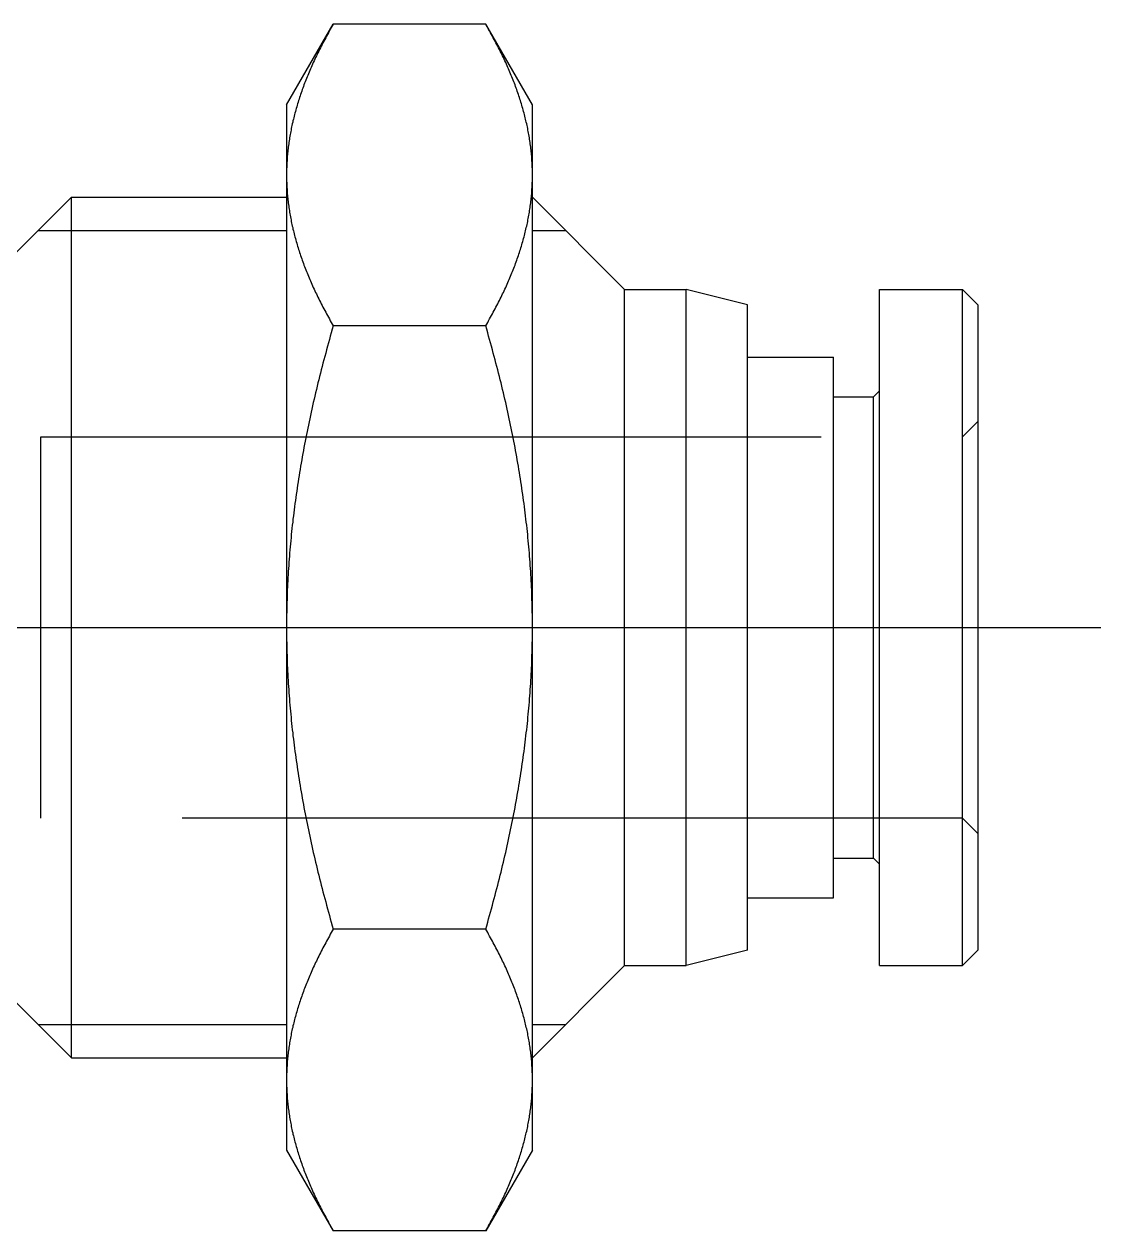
# Model space of a CAD drawing. Extents: x -2 to 63.2, y -32.4 to 11.8.
# Drawn here: x 10.73 to 28.25, y -9.81 to 9.81 of the extents above; entities that cross this region are included whole.
import ezdxf

# ---------------------------------------------------------------- set-up
doc = ezdxf.new("R2010")
doc.units = 0
doc.linetypes.add('CENTER', pattern=[50.8, 31.75, -6.35, 6.35, -6.35])
doc.linetypes.add('DASHED', pattern=[19.05, 12.7, -6.35])
doc.layers.get('0').update_dxf_attribs({"linetype": 'CONTINUOUS'})
doc.layers.add('CENTER', color=1, linetype='CENTER')

msp = doc.modelspace()

# ---------------------------------------------------------------- linework, layer by layer
at = {"color": 7, "linetype": 'CONTINUOUS'}
for p, q in [((15, 8.5), (15.759, 9.815)), ((18.241, 9.815), (15.759, 9.815)), ((19, 8.5), (18.241, 9.815)), ((15, 8.5), (15, 7.361)), ((19, 7.361), (19, 8.5)), ((15, 7.361), (15, 0)), ((19, 0), (19, 7.361)), ((10.5, 6), (11.5, 7)), ((11.5, -7), (11.5, 7)), ((11.5, 7), (15, 7)), ((20.5, 5.5), (19, 7)), ((20.5, -5.5), (20.5, 5.5)), ((20.5, 5.5), (21.5, 5.5)), ((21.5, -5.5), (21.5, 5.5)), ((22.5, 5.25), (21.5, 5.5)), ((24.65, -5.5), (24.65, 5.5)), ((24.65, 5.5), (26, 5.5)), ((26, -5.5), (26, 5.5)), ((26.25, 5.25), (26, 5.5)), ((22.5, -5.25), (22.5, 5.25)), ((26.25, 5.25), (26.25, -5.25)), ((18.241, 4.907), (15.759, 4.907)), ((22.5, 4.4), (23.9, 4.4)), ((23.9, -4.4), (23.9, 4.4)), ((23.9, 3.75), (24.55, 3.75)), ((24.55, 3.75), (24.65, 3.85)), ((24.55, -3.75), (24.55, 3.75)), ((15, 0), (15, -7.361)), ((19, -7.361), (19, 0)), ((23.9, -3.75), (24.55, -3.75)), ((24.55, -3.75), (24.65, -3.85)), ((22.5, -4.4), (23.9, -4.4)), ((18.241, -4.907), (15.759, -4.907)), ((22.5, -5.25), (21.5, -5.5)), ((26.25, -5.25), (26, -5.5)), ((20.5, -5.5), (19, -7)), ((20.5, -5.5), (21.5, -5.5)), ((24.65, -5.5), (26, -5.5)), ((10.5, -6), (11.5, -7)), ((11.5, -7), (15, -7)), ((15, -7.361), (15, -8.5)), ((19, -8.5), (19, -7.361)), ((15, -8.5), (15.759, -9.815)), ((19, -8.5), (18.241, -9.815)), ((18.241, -9.815), (15.759, -9.815))]:
    msp.add_line(p, q, dxfattribs=at)
at = {"color": 3, "linetype": 'CONTINUOUS'}
for p, q in [((10.959, 6.458), (15, 6.458)), ((19, 6.458), (19.541, 6.458)), ((10.959, -6.458), (15, -6.458)), ((19, -6.458), (19.541, -6.458))]:
    msp.add_line(p, q, dxfattribs=at)
at = {"color": 3, "linetype": 'DASHED'}
for p, q in [((26, 3.1), (26.25, 3.35)), ((11, 3.1), (26, 3.1)), ((11, -3.1), (11, 3.1)), ((26, -3.1), (11, -3.1)), ((26.25, -3.35), (26, -3.1))]:
    msp.add_line(p, q, dxfattribs=at)
at = {"color": 7}
for points in [[(15.759, 9.815, 0), (15.743, 9.787, 0), (15.727, 9.759, 0), (15.711, 9.731, 0), (15.696, 9.704, 0), (15.681, 9.676, 0), (15.665, 9.648, 0), (15.65, 9.621, 0), (15.636, 9.593, 0), (15.621, 9.566, 0), (15.607, 9.539, 0), (15.592, 9.512, 0), (15.578, 9.485, 0), (15.565, 9.458, 0), (15.551, 9.431, 0), (15.537, 9.404, 0), (15.524, 9.377, 0), (15.511, 9.35, 0), (15.498, 9.323, 0), (15.485, 9.297, 0), (15.472, 9.27, 0), (15.46, 9.244, 0), (15.447, 9.217, 0), (15.435, 9.191, 0), (15.423, 9.164, 0), (15.412, 9.138, 0), (15.4, 9.112, 0), (15.389, 9.086, 0), (15.377, 9.06, 0), (15.366, 9.033, 0), (15.355, 9.007, 0), (15.345, 8.981, 0), (15.334, 8.955, 0), (15.323, 8.93, 0), (15.313, 8.904, 0), (15.303, 8.878, 0), (15.293, 8.852, 0), (15.283, 8.826, 0), (15.274, 8.801, 0), (15.264, 8.775, 0), (15.255, 8.749, 0), (15.246, 8.724, 0), (15.237, 8.698, 0), (15.228, 8.673, 0), (15.22, 8.647, 0), (15.211, 8.622, 0), (15.203, 8.596, 0), (15.195, 8.571, 0), (15.187, 8.546, 0), (15.179, 8.52, 0), (15.172, 8.495, 0), (15.164, 8.47, 0), (15.157, 8.444, 0), (15.15, 8.419, 0), (15.143, 8.394, 0), (15.136, 8.369, 0), (15.129, 8.344, 0), (15.123, 8.318, 0), (15.117, 8.293, 0), (15.111, 8.268, 0), (15.104, 8.243, 0), (15.099, 8.218, 0), (15.093, 8.193, 0), (15.088, 8.168, 0), (15.082, 8.142, 0), (15.077, 8.117, 0), (15.072, 8.092, 0), (15.067, 8.067, 0), (15.063, 8.042, 0), (15.058, 8.017, 0), (15.054, 7.992, 0), (15.05, 7.967, 0), (15.046, 7.942, 0), (15.042, 7.917, 0), (15.038, 7.892, 0), (15.035, 7.867, 0), (15.031, 7.841, 0), (15.028, 7.816, 0), (15.025, 7.791, 0), (15.022, 7.766, 0), (15.02, 7.741, 0), (15.017, 7.716, 0), (15.015, 7.691, 0), (15.012, 7.665, 0), (15.011, 7.64, 0), (15.009, 7.615, 0), (15.007, 7.59, 0), (15.006, 7.564, 0), (15.004, 7.539, 0), (15.003, 7.514, 0), (15.002, 7.488, 0), (15.001, 7.463, 0), (15.001, 7.438, 0), (15, 7.412, 0), (15, 7.387, 0), (15, 7.361, 0)], [(19, 7.361, 0), (19, 7.387, 0), (19, 7.412, 0), (18.999, 7.438, 0), (18.999, 7.463, 0), (18.998, 7.488, 0), (18.997, 7.514, 0), (18.996, 7.539, 0), (18.994, 7.564, 0), (18.993, 7.59, 0), (18.991, 7.615, 0), (18.989, 7.64, 0), (18.988, 7.665, 0), (18.985, 7.691, 0), (18.983, 7.716, 0), (18.98, 7.741, 0), (18.978, 7.766, 0), (18.975, 7.791, 0), (18.972, 7.816, 0), (18.969, 7.841, 0), (18.965, 7.867, 0), (18.962, 7.892, 0), (18.958, 7.917, 0), (18.954, 7.942, 0), (18.95, 7.967, 0), (18.946, 7.992, 0), (18.942, 8.017, 0), (18.937, 8.042, 0), (18.933, 8.067, 0), (18.928, 8.092, 0), (18.923, 8.117, 0), (18.918, 8.142, 0), (18.912, 8.168, 0), (18.907, 8.193, 0), (18.901, 8.218, 0), (18.895, 8.243, 0), (18.89, 8.268, 0), (18.883, 8.293, 0), (18.877, 8.318, 0), (18.871, 8.344, 0), (18.864, 8.369, 0), (18.857, 8.394, 0), (18.85, 8.419, 0), (18.843, 8.444, 0), (18.836, 8.47, 0), (18.828, 8.495, 0), (18.821, 8.52, 0), (18.813, 8.546, 0), (18.805, 8.571, 0), (18.797, 8.596, 0), (18.789, 8.622, 0), (18.78, 8.647, 0), (18.772, 8.673, 0), (18.763, 8.698, 0), (18.754, 8.724, 0), (18.745, 8.749, 0), (18.736, 8.775, 0), (18.726, 8.801, 0), (18.717, 8.826, 0), (18.707, 8.852, 0), (18.697, 8.878, 0), (18.687, 8.904, 0), (18.677, 8.93, 0), (18.666, 8.955, 0), (18.655, 8.981, 0), (18.645, 9.007, 0), (18.634, 9.033, 0), (18.623, 9.06, 0), (18.611, 9.086, 0), (18.6, 9.112, 0), (18.588, 9.138, 0), (18.577, 9.164, 0), (18.565, 9.191, 0), (18.552, 9.217, 0), (18.54, 9.244, 0), (18.528, 9.27, 0), (18.515, 9.297, 0), (18.502, 9.323, 0), (18.489, 9.35, 0), (18.476, 9.377, 0), (18.463, 9.404, 0), (18.449, 9.431, 0), (18.436, 9.458, 0), (18.422, 9.485, 0), (18.407, 9.512, 0), (18.393, 9.539, 0), (18.379, 9.566, 0), (18.364, 9.593, 0), (18.349, 9.621, 0), (18.334, 9.648, 0), (18.319, 9.676, 0), (18.304, 9.704, 0), (18.288, 9.731, 0), (18.273, 9.759, 0), (18.257, 9.787, 0), (18.241, 9.815, 0)], [(15, 7.361, 0), (15, 7.336, 0), (15, 7.31, 0), (15.001, 7.285, 0), (15.001, 7.259, 0), (15.002, 7.234, 0), (15.003, 7.209, 0), (15.004, 7.183, 0), (15.006, 7.158, 0), (15.007, 7.133, 0), (15.009, 7.108, 0), (15.011, 7.082, 0), (15.012, 7.057, 0), (15.015, 7.032, 0), (15.017, 7.007, 0), (15.02, 6.982, 0), (15.022, 6.956, 0), (15.025, 6.931, 0), (15.028, 6.906, 0), (15.031, 6.881, 0), (15.035, 6.856, 0), (15.038, 6.831, 0), (15.042, 6.806, 0), (15.046, 6.781, 0), (15.05, 6.756, 0), (15.054, 6.73, 0), (15.058, 6.705, 0), (15.063, 6.68, 0), (15.067, 6.655, 0), (15.072, 6.63, 0), (15.077, 6.605, 0), (15.082, 6.58, 0), (15.088, 6.555, 0), (15.093, 6.53, 0), (15.099, 6.505, 0), (15.104, 6.479, 0), (15.111, 6.454, 0), (15.117, 6.429, 0), (15.123, 6.404, 0), (15.129, 6.379, 0), (15.136, 6.354, 0), (15.143, 6.328, 0), (15.15, 6.303, 0), (15.157, 6.278, 0), (15.164, 6.253, 0), (15.172, 6.227, 0), (15.179, 6.202, 0), (15.187, 6.177, 0), (15.195, 6.151, 0), (15.203, 6.126, 0), (15.211, 6.101, 0), (15.22, 6.075, 0), (15.228, 6.05, 0), (15.237, 6.024, 0), (15.246, 5.999, 0), (15.255, 5.973, 0), (15.264, 5.947, 0), (15.274, 5.922, 0), (15.283, 5.896, 0), (15.293, 5.87, 0), (15.303, 5.845, 0), (15.313, 5.819, 0), (15.323, 5.793, 0), (15.334, 5.767, 0), (15.345, 5.741, 0), (15.355, 5.715, 0), (15.366, 5.689, 0), (15.377, 5.663, 0), (15.389, 5.637, 0), (15.4, 5.611, 0), (15.412, 5.584, 0), (15.423, 5.558, 0), (15.435, 5.532, 0), (15.447, 5.505, 0), (15.46, 5.479, 0), (15.472, 5.452, 0), (15.485, 5.426, 0), (15.498, 5.399, 0), (15.511, 5.372, 0), (15.524, 5.346, 0), (15.537, 5.319, 0), (15.551, 5.292, 0), (15.565, 5.265, 0), (15.578, 5.238, 0), (15.592, 5.211, 0), (15.607, 5.184, 0), (15.621, 5.156, 0), (15.636, 5.129, 0), (15.65, 5.102, 0), (15.665, 5.074, 0), (15.681, 5.047, 0), (15.696, 5.019, 0), (15.711, 4.991, 0), (15.727, 4.963, 0), (15.743, 4.935, 0), (15.759, 4.907, 0)], [(18.241, 4.907, 0), (18.257, 4.935, 0), (18.273, 4.963, 0), (18.288, 4.991, 0), (18.304, 5.019, 0), (18.319, 5.047, 0), (18.334, 5.074, 0), (18.349, 5.102, 0), (18.364, 5.129, 0), (18.379, 5.156, 0), (18.393, 5.184, 0), (18.407, 5.211, 0), (18.422, 5.238, 0), (18.436, 5.265, 0), (18.449, 5.292, 0), (18.463, 5.319, 0), (18.476, 5.346, 0), (18.489, 5.372, 0), (18.502, 5.399, 0), (18.515, 5.426, 0), (18.528, 5.452, 0), (18.54, 5.479, 0), (18.552, 5.505, 0), (18.565, 5.532, 0), (18.577, 5.558, 0), (18.588, 5.584, 0), (18.6, 5.611, 0), (18.611, 5.637, 0), (18.623, 5.663, 0), (18.634, 5.689, 0), (18.645, 5.715, 0), (18.655, 5.741, 0), (18.666, 5.767, 0), (18.677, 5.793, 0), (18.687, 5.819, 0), (18.697, 5.845, 0), (18.707, 5.87, 0), (18.717, 5.896, 0), (18.726, 5.922, 0), (18.736, 5.947, 0), (18.745, 5.973, 0), (18.754, 5.999, 0), (18.763, 6.024, 0), (18.772, 6.05, 0), (18.78, 6.075, 0), (18.789, 6.101, 0), (18.797, 6.126, 0), (18.805, 6.151, 0), (18.813, 6.177, 0), (18.821, 6.202, 0), (18.828, 6.227, 0), (18.836, 6.253, 0), (18.843, 6.278, 0), (18.85, 6.303, 0), (18.857, 6.328, 0), (18.864, 6.354, 0), (18.871, 6.379, 0), (18.877, 6.404, 0), (18.883, 6.429, 0), (18.89, 6.454, 0), (18.895, 6.479, 0), (18.901, 6.505, 0), (18.907, 6.53, 0), (18.912, 6.555, 0), (18.918, 6.58, 0), (18.923, 6.605, 0), (18.928, 6.63, 0), (18.933, 6.655, 0), (18.937, 6.68, 0), (18.942, 6.705, 0), (18.946, 6.73, 0), (18.95, 6.756, 0), (18.954, 6.781, 0), (18.958, 6.806, 0), (18.962, 6.831, 0), (18.965, 6.856, 0), (18.969, 6.881, 0), (18.972, 6.906, 0), (18.975, 6.931, 0), (18.978, 6.956, 0), (18.98, 6.982, 0), (18.983, 7.007, 0), (18.985, 7.032, 0), (18.988, 7.057, 0), (18.989, 7.082, 0), (18.991, 7.108, 0), (18.993, 7.133, 0), (18.994, 7.158, 0), (18.996, 7.183, 0), (18.997, 7.209, 0), (18.998, 7.234, 0), (18.999, 7.259, 0), (18.999, 7.285, 0), (19, 7.31, 0), (19, 7.336, 0), (19, 7.361, 0)], [(15.759, 4.907, 0), (15.743, 4.852, 0), (15.727, 4.796, 0), (15.711, 4.74, 0), (15.696, 4.685, 0), (15.681, 4.629, 0), (15.665, 4.574, 0), (15.65, 4.519, 0), (15.636, 4.464, 0), (15.621, 4.41, 0), (15.607, 4.355, 0), (15.592, 4.301, 0), (15.578, 4.247, 0), (15.565, 4.193, 0), (15.551, 4.139, 0), (15.537, 4.085, 0), (15.524, 4.031, 0), (15.511, 3.978, 0), (15.498, 3.924, 0), (15.485, 3.871, 0), (15.472, 3.818, 0), (15.46, 3.765, 0), (15.447, 3.712, 0), (15.435, 3.659, 0), (15.423, 3.606, 0), (15.412, 3.554, 0), (15.4, 3.501, 0), (15.389, 3.449, 0), (15.377, 3.397, 0), (15.366, 3.344, 0), (15.355, 3.292, 0), (15.345, 3.24, 0), (15.334, 3.189, 0), (15.323, 3.137, 0), (15.313, 3.085, 0), (15.303, 3.033, 0), (15.293, 2.982, 0), (15.283, 2.93, 0), (15.274, 2.879, 0), (15.264, 2.828, 0), (15.255, 2.776, 0), (15.246, 2.725, 0), (15.237, 2.674, 0), (15.228, 2.623, 0), (15.22, 2.572, 0), (15.211, 2.521, 0), (15.203, 2.47, 0), (15.195, 2.42, 0), (15.187, 2.369, 0), (15.179, 2.318, 0), (15.172, 2.268, 0), (15.164, 2.217, 0), (15.157, 2.166, 0), (15.15, 2.116, 0), (15.143, 2.066, 0), (15.136, 2.015, 0), (15.129, 1.965, 0), (15.123, 1.914, 0), (15.117, 1.864, 0), (15.111, 1.814, 0), (15.104, 1.763, 0), (15.099, 1.713, 0), (15.093, 1.663, 0), (15.088, 1.613, 0), (15.082, 1.563, 0), (15.077, 1.512, 0), (15.072, 1.462, 0), (15.067, 1.412, 0), (15.063, 1.362, 0), (15.058, 1.312, 0), (15.054, 1.262, 0), (15.05, 1.211, 0), (15.046, 1.161, 0), (15.042, 1.111, 0), (15.038, 1.061, 0), (15.035, 1.011, 0), (15.031, 0.96, 0), (15.028, 0.91, 0), (15.025, 0.86, 0), (15.022, 0.81, 0), (15.02, 0.759, 0), (15.017, 0.709, 0), (15.015, 0.659, 0), (15.012, 0.608, 0), (15.011, 0.558, 0), (15.009, 0.507, 0), (15.007, 0.457, 0), (15.006, 0.406, 0), (15.004, 0.356, 0), (15.003, 0.305, 0), (15.002, 0.254, 0), (15.001, 0.204, 0), (15.001, 0.153, 0), (15, 0.102, 0), (15, 0.051, 0), (15, 0, 0)], [(19, 0, 0), (19, 0.051, 0), (19, 0.102, 0), (18.999, 0.153, 0), (18.999, 0.204, 0), (18.998, 0.254, 0), (18.997, 0.305, 0), (18.996, 0.356, 0), (18.994, 0.406, 0), (18.993, 0.457, 0), (18.991, 0.507, 0), (18.989, 0.558, 0), (18.988, 0.608, 0), (18.985, 0.659, 0), (18.983, 0.709, 0), (18.98, 0.759, 0), (18.978, 0.81, 0), (18.975, 0.86, 0), (18.972, 0.91, 0), (18.969, 0.96, 0), (18.965, 1.011, 0), (18.962, 1.061, 0), (18.958, 1.111, 0), (18.954, 1.161, 0), (18.95, 1.211, 0), (18.946, 1.262, 0), (18.942, 1.312, 0), (18.937, 1.362, 0), (18.933, 1.412, 0), (18.928, 1.462, 0), (18.923, 1.512, 0), (18.918, 1.563, 0), (18.912, 1.613, 0), (18.907, 1.663, 0), (18.901, 1.713, 0), (18.895, 1.763, 0), (18.89, 1.814, 0), (18.883, 1.864, 0), (18.877, 1.914, 0), (18.871, 1.965, 0), (18.864, 2.015, 0), (18.857, 2.066, 0), (18.85, 2.116, 0), (18.843, 2.166, 0), (18.836, 2.217, 0), (18.828, 2.268, 0), (18.821, 2.318, 0), (18.813, 2.369, 0), (18.805, 2.42, 0), (18.797, 2.47, 0), (18.789, 2.521, 0), (18.78, 2.572, 0), (18.772, 2.623, 0), (18.763, 2.674, 0), (18.754, 2.725, 0), (18.745, 2.776, 0), (18.736, 2.828, 0), (18.726, 2.879, 0), (18.717, 2.93, 0), (18.707, 2.982, 0), (18.697, 3.033, 0), (18.687, 3.085, 0), (18.677, 3.137, 0), (18.666, 3.189, 0), (18.655, 3.24, 0), (18.645, 3.292, 0), (18.634, 3.344, 0), (18.623, 3.397, 0), (18.611, 3.449, 0), (18.6, 3.501, 0), (18.588, 3.554, 0), (18.577, 3.606, 0), (18.565, 3.659, 0), (18.552, 3.712, 0), (18.54, 3.765, 0), (18.528, 3.818, 0), (18.515, 3.871, 0), (18.502, 3.924, 0), (18.489, 3.978, 0), (18.476, 4.031, 0), (18.463, 4.085, 0), (18.449, 4.139, 0), (18.436, 4.193, 0), (18.422, 4.247, 0), (18.407, 4.301, 0), (18.393, 4.355, 0), (18.379, 4.41, 0), (18.364, 4.464, 0), (18.349, 4.519, 0), (18.334, 4.574, 0), (18.319, 4.629, 0), (18.304, 4.685, 0), (18.288, 4.74, 0), (18.273, 4.796, 0), (18.257, 4.852, 0), (18.241, 4.907, 0)], [(15, 0, 0), (15, -0.051, 0), (15, -0.102, 0), (15.001, -0.153, 0), (15.001, -0.204, 0), (15.002, -0.254, 0), (15.003, -0.305, 0), (15.004, -0.356, 0), (15.006, -0.406, 0), (15.007, -0.457, 0), (15.009, -0.507, 0), (15.011, -0.558, 0), (15.012, -0.608, 0), (15.015, -0.659, 0), (15.017, -0.709, 0), (15.02, -0.759, 0), (15.022, -0.81, 0), (15.025, -0.86, 0), (15.028, -0.91, 0), (15.031, -0.96, 0), (15.035, -1.011, 0), (15.038, -1.061, 0), (15.042, -1.111, 0), (15.046, -1.161, 0), (15.05, -1.211, 0), (15.054, -1.262, 0), (15.058, -1.312, 0), (15.063, -1.362, 0), (15.067, -1.412, 0), (15.072, -1.462, 0), (15.077, -1.512, 0), (15.082, -1.563, 0), (15.088, -1.613, 0), (15.093, -1.663, 0), (15.099, -1.713, 0), (15.104, -1.763, 0), (15.111, -1.814, 0), (15.117, -1.864, 0), (15.123, -1.914, 0), (15.129, -1.965, 0), (15.136, -2.015, 0), (15.143, -2.066, 0), (15.15, -2.116, 0), (15.157, -2.166, 0), (15.164, -2.217, 0), (15.172, -2.268, 0), (15.179, -2.318, 0), (15.187, -2.369, 0), (15.195, -2.42, 0), (15.203, -2.47, 0), (15.211, -2.521, 0), (15.22, -2.572, 0), (15.228, -2.623, 0), (15.237, -2.674, 0), (15.246, -2.725, 0), (15.255, -2.776, 0), (15.264, -2.828, 0), (15.274, -2.879, 0), (15.283, -2.93, 0), (15.293, -2.982, 0), (15.303, -3.033, 0), (15.313, -3.085, 0), (15.323, -3.137, 0), (15.334, -3.189, 0), (15.345, -3.24, 0), (15.355, -3.292, 0), (15.366, -3.344, 0), (15.377, -3.397, 0), (15.389, -3.449, 0), (15.4, -3.501, 0), (15.412, -3.554, 0), (15.423, -3.606, 0), (15.435, -3.659, 0), (15.447, -3.712, 0), (15.46, -3.765, 0), (15.472, -3.818, 0), (15.485, -3.871, 0), (15.498, -3.924, 0), (15.511, -3.978, 0), (15.524, -4.031, 0), (15.537, -4.085, 0), (15.551, -4.139, 0), (15.565, -4.193, 0), (15.578, -4.247, 0), (15.592, -4.301, 0), (15.607, -4.355, 0), (15.621, -4.41, 0), (15.636, -4.464, 0), (15.65, -4.519, 0), (15.665, -4.574, 0), (15.681, -4.629, 0), (15.696, -4.685, 0), (15.711, -4.74, 0), (15.727, -4.796, 0), (15.743, -4.852, 0), (15.759, -4.907, 0)], [(18.241, -4.907, 0), (18.257, -4.852, 0), (18.273, -4.796, 0), (18.288, -4.74, 0), (18.304, -4.685, 0), (18.319, -4.629, 0), (18.334, -4.574, 0), (18.349, -4.519, 0), (18.364, -4.464, 0), (18.379, -4.41, 0), (18.393, -4.355, 0), (18.407, -4.301, 0), (18.422, -4.247, 0), (18.436, -4.193, 0), (18.449, -4.139, 0), (18.463, -4.085, 0), (18.476, -4.031, 0), (18.489, -3.978, 0), (18.502, -3.924, 0), (18.515, -3.871, 0), (18.528, -3.818, 0), (18.54, -3.765, 0), (18.552, -3.712, 0), (18.565, -3.659, 0), (18.577, -3.606, 0), (18.588, -3.554, 0), (18.6, -3.501, 0), (18.611, -3.449, 0), (18.623, -3.397, 0), (18.634, -3.344, 0), (18.645, -3.292, 0), (18.655, -3.24, 0), (18.666, -3.189, 0), (18.677, -3.137, 0), (18.687, -3.085, 0), (18.697, -3.033, 0), (18.707, -2.982, 0), (18.717, -2.93, 0), (18.726, -2.879, 0), (18.736, -2.828, 0), (18.745, -2.776, 0), (18.754, -2.725, 0), (18.763, -2.674, 0), (18.772, -2.623, 0), (18.78, -2.572, 0), (18.789, -2.521, 0), (18.797, -2.47, 0), (18.805, -2.42, 0), (18.813, -2.369, 0), (18.821, -2.318, 0), (18.828, -2.268, 0), (18.836, -2.217, 0), (18.843, -2.166, 0), (18.85, -2.116, 0), (18.857, -2.066, 0), (18.864, -2.015, 0), (18.871, -1.965, 0), (18.877, -1.914, 0), (18.883, -1.864, 0), (18.89, -1.814, 0), (18.895, -1.763, 0), (18.901, -1.713, 0), (18.907, -1.663, 0), (18.912, -1.613, 0), (18.918, -1.563, 0), (18.923, -1.512, 0), (18.928, -1.462, 0), (18.933, -1.412, 0), (18.937, -1.362, 0), (18.942, -1.312, 0), (18.946, -1.262, 0), (18.95, -1.211, 0), (18.954, -1.161, 0), (18.958, -1.111, 0), (18.962, -1.061, 0), (18.965, -1.011, 0), (18.969, -0.96, 0), (18.972, -0.91, 0), (18.975, -0.86, 0), (18.978, -0.81, 0), (18.98, -0.759, 0), (18.983, -0.709, 0), (18.985, -0.659, 0), (18.988, -0.608, 0), (18.989, -0.558, 0), (18.991, -0.507, 0), (18.993, -0.457, 0), (18.994, -0.406, 0), (18.996, -0.356, 0), (18.997, -0.305, 0), (18.998, -0.254, 0), (18.999, -0.204, 0), (18.999, -0.153, 0), (19, -0.102, 0), (19, -0.051, 0), (19, 0, 0)], [(15.759, -4.907, 0), (15.743, -4.935, 0), (15.727, -4.963, 0), (15.711, -4.991, 0), (15.696, -5.019, 0), (15.681, -5.047, 0), (15.665, -5.074, 0), (15.65, -5.102, 0), (15.636, -5.129, 0), (15.621, -5.156, 0), (15.607, -5.184, 0), (15.592, -5.211, 0), (15.578, -5.238, 0), (15.565, -5.265, 0), (15.551, -5.292, 0), (15.537, -5.319, 0), (15.524, -5.346, 0), (15.511, -5.372, 0), (15.498, -5.399, 0), (15.485, -5.426, 0), (15.472, -5.452, 0), (15.46, -5.479, 0), (15.447, -5.505, 0), (15.435, -5.532, 0), (15.423, -5.558, 0), (15.412, -5.584, 0), (15.4, -5.611, 0), (15.389, -5.637, 0), (15.377, -5.663, 0), (15.366, -5.689, 0), (15.355, -5.715, 0), (15.345, -5.741, 0), (15.334, -5.767, 0), (15.323, -5.793, 0), (15.313, -5.819, 0), (15.303, -5.845, 0), (15.293, -5.87, 0), (15.283, -5.896, 0), (15.274, -5.922, 0), (15.264, -5.947, 0), (15.255, -5.973, 0), (15.246, -5.999, 0), (15.237, -6.024, 0), (15.228, -6.05, 0), (15.22, -6.075, 0), (15.211, -6.101, 0), (15.203, -6.126, 0), (15.195, -6.151, 0), (15.187, -6.177, 0), (15.179, -6.202, 0), (15.172, -6.227, 0), (15.164, -6.253, 0), (15.157, -6.278, 0), (15.15, -6.303, 0), (15.143, -6.328, 0), (15.136, -6.354, 0), (15.129, -6.379, 0), (15.123, -6.404, 0), (15.117, -6.429, 0), (15.111, -6.454, 0), (15.104, -6.479, 0), (15.099, -6.505, 0), (15.093, -6.53, 0), (15.088, -6.555, 0), (15.082, -6.58, 0), (15.077, -6.605, 0), (15.072, -6.63, 0), (15.067, -6.655, 0), (15.063, -6.68, 0), (15.058, -6.705, 0), (15.054, -6.73, 0), (15.05, -6.756, 0), (15.046, -6.781, 0), (15.042, -6.806, 0), (15.038, -6.831, 0), (15.035, -6.856, 0), (15.031, -6.881, 0), (15.028, -6.906, 0), (15.025, -6.931, 0), (15.022, -6.956, 0), (15.02, -6.982, 0), (15.017, -7.007, 0), (15.015, -7.032, 0), (15.012, -7.057, 0), (15.011, -7.082, 0), (15.009, -7.108, 0), (15.007, -7.133, 0), (15.006, -7.158, 0), (15.004, -7.183, 0), (15.003, -7.209, 0), (15.002, -7.234, 0), (15.001, -7.259, 0), (15.001, -7.285, 0), (15, -7.31, 0), (15, -7.336, 0), (15, -7.361, 0)], [(19, -7.361, 0), (19, -7.336, 0), (19, -7.31, 0), (18.999, -7.285, 0), (18.999, -7.259, 0), (18.998, -7.234, 0), (18.997, -7.209, 0), (18.996, -7.183, 0), (18.994, -7.158, 0), (18.993, -7.133, 0), (18.991, -7.108, 0), (18.989, -7.082, 0), (18.988, -7.057, 0), (18.985, -7.032, 0), (18.983, -7.007, 0), (18.98, -6.982, 0), (18.978, -6.956, 0), (18.975, -6.931, 0), (18.972, -6.906, 0), (18.969, -6.881, 0), (18.965, -6.856, 0), (18.962, -6.831, 0), (18.958, -6.806, 0), (18.954, -6.781, 0), (18.95, -6.756, 0), (18.946, -6.73, 0), (18.942, -6.705, 0), (18.937, -6.68, 0), (18.933, -6.655, 0), (18.928, -6.63, 0), (18.923, -6.605, 0), (18.918, -6.58, 0), (18.912, -6.555, 0), (18.907, -6.53, 0), (18.901, -6.505, 0), (18.895, -6.479, 0), (18.89, -6.454, 0), (18.883, -6.429, 0), (18.877, -6.404, 0), (18.871, -6.379, 0), (18.864, -6.354, 0), (18.857, -6.328, 0), (18.85, -6.303, 0), (18.843, -6.278, 0), (18.836, -6.253, 0), (18.828, -6.227, 0), (18.821, -6.202, 0), (18.813, -6.177, 0), (18.805, -6.151, 0), (18.797, -6.126, 0), (18.789, -6.101, 0), (18.78, -6.075, 0), (18.772, -6.05, 0), (18.763, -6.024, 0), (18.754, -5.999, 0), (18.745, -5.973, 0), (18.736, -5.947, 0), (18.726, -5.922, 0), (18.717, -5.896, 0), (18.707, -5.87, 0), (18.697, -5.845, 0), (18.687, -5.819, 0), (18.677, -5.793, 0), (18.666, -5.767, 0), (18.655, -5.741, 0), (18.645, -5.715, 0), (18.634, -5.689, 0), (18.623, -5.663, 0), (18.611, -5.637, 0), (18.6, -5.611, 0), (18.588, -5.584, 0), (18.577, -5.558, 0), (18.565, -5.532, 0), (18.552, -5.505, 0), (18.54, -5.479, 0), (18.528, -5.452, 0), (18.515, -5.426, 0), (18.502, -5.399, 0), (18.489, -5.372, 0), (18.476, -5.346, 0), (18.463, -5.319, 0), (18.449, -5.292, 0), (18.436, -5.265, 0), (18.422, -5.238, 0), (18.407, -5.211, 0), (18.393, -5.184, 0), (18.379, -5.156, 0), (18.364, -5.129, 0), (18.349, -5.102, 0), (18.334, -5.074, 0), (18.319, -5.047, 0), (18.304, -5.019, 0), (18.288, -4.991, 0), (18.273, -4.963, 0), (18.257, -4.935, 0), (18.241, -4.907, 0)], [(15, -7.361, 0), (15, -7.387, 0), (15, -7.412, 0), (15.001, -7.438, 0), (15.001, -7.463, 0), (15.002, -7.488, 0), (15.003, -7.514, 0), (15.004, -7.539, 0), (15.006, -7.564, 0), (15.007, -7.59, 0), (15.009, -7.615, 0), (15.011, -7.64, 0), (15.012, -7.665, 0), (15.015, -7.691, 0), (15.017, -7.716, 0), (15.02, -7.741, 0), (15.022, -7.766, 0), (15.025, -7.791, 0), (15.028, -7.816, 0), (15.031, -7.841, 0), (15.035, -7.867, 0), (15.038, -7.892, 0), (15.042, -7.917, 0), (15.046, -7.942, 0), (15.05, -7.967, 0), (15.054, -7.992, 0), (15.058, -8.017, 0), (15.063, -8.042, 0), (15.067, -8.067, 0), (15.072, -8.092, 0), (15.077, -8.117, 0), (15.082, -8.142, 0), (15.088, -8.168, 0), (15.093, -8.193, 0), (15.099, -8.218, 0), (15.104, -8.243, 0), (15.111, -8.268, 0), (15.117, -8.293, 0), (15.123, -8.318, 0), (15.129, -8.344, 0), (15.136, -8.369, 0), (15.143, -8.394, 0), (15.15, -8.419, 0), (15.157, -8.444, 0), (15.164, -8.47, 0), (15.172, -8.495, 0), (15.179, -8.52, 0), (15.187, -8.546, 0), (15.195, -8.571, 0), (15.203, -8.596, 0), (15.211, -8.622, 0), (15.22, -8.647, 0), (15.228, -8.673, 0), (15.237, -8.698, 0), (15.246, -8.724, 0), (15.255, -8.749, 0), (15.264, -8.775, 0), (15.274, -8.801, 0), (15.283, -8.826, 0), (15.293, -8.852, 0), (15.303, -8.878, 0), (15.313, -8.904, 0), (15.323, -8.93, 0), (15.334, -8.955, 0), (15.345, -8.981, 0), (15.355, -9.007, 0), (15.366, -9.033, 0), (15.377, -9.06, 0), (15.389, -9.086, 0), (15.4, -9.112, 0), (15.412, -9.138, 0), (15.423, -9.164, 0), (15.435, -9.191, 0), (15.447, -9.217, 0), (15.46, -9.244, 0), (15.472, -9.27, 0), (15.485, -9.297, 0), (15.498, -9.323, 0), (15.511, -9.35, 0), (15.524, -9.377, 0), (15.537, -9.404, 0), (15.551, -9.431, 0), (15.565, -9.458, 0), (15.578, -9.485, 0), (15.592, -9.512, 0), (15.607, -9.539, 0), (15.621, -9.566, 0), (15.636, -9.593, 0), (15.65, -9.621, 0), (15.665, -9.648, 0), (15.681, -9.676, 0), (15.696, -9.704, 0), (15.711, -9.731, 0), (15.727, -9.759, 0), (15.743, -9.787, 0), (15.759, -9.815, 0)], [(18.241, -9.815, 0), (18.257, -9.787, 0), (18.273, -9.759, 0), (18.288, -9.731, 0), (18.304, -9.704, 0), (18.319, -9.676, 0), (18.334, -9.648, 0), (18.349, -9.621, 0), (18.364, -9.593, 0), (18.379, -9.566, 0), (18.393, -9.539, 0), (18.407, -9.512, 0), (18.422, -9.485, 0), (18.436, -9.458, 0), (18.449, -9.431, 0), (18.463, -9.404, 0), (18.476, -9.377, 0), (18.489, -9.35, 0), (18.502, -9.323, 0), (18.515, -9.297, 0), (18.528, -9.27, 0), (18.54, -9.244, 0), (18.552, -9.217, 0), (18.565, -9.191, 0), (18.577, -9.164, 0), (18.588, -9.138, 0), (18.6, -9.112, 0), (18.611, -9.086, 0), (18.623, -9.06, 0), (18.634, -9.033, 0), (18.645, -9.007, 0), (18.655, -8.981, 0), (18.666, -8.955, 0), (18.677, -8.93, 0), (18.687, -8.904, 0), (18.697, -8.878, 0), (18.707, -8.852, 0), (18.717, -8.826, 0), (18.726, -8.801, 0), (18.736, -8.775, 0), (18.745, -8.749, 0), (18.754, -8.724, 0), (18.763, -8.698, 0), (18.772, -8.673, 0), (18.78, -8.647, 0), (18.789, -8.622, 0), (18.797, -8.596, 0), (18.805, -8.571, 0), (18.813, -8.546, 0), (18.821, -8.52, 0), (18.828, -8.495, 0), (18.836, -8.47, 0), (18.843, -8.444, 0), (18.85, -8.419, 0), (18.857, -8.394, 0), (18.864, -8.369, 0), (18.871, -8.344, 0), (18.877, -8.318, 0), (18.883, -8.293, 0), (18.89, -8.268, 0), (18.895, -8.243, 0), (18.901, -8.218, 0), (18.907, -8.193, 0), (18.912, -8.168, 0), (18.918, -8.142, 0), (18.923, -8.117, 0), (18.928, -8.092, 0), (18.933, -8.067, 0), (18.937, -8.042, 0), (18.942, -8.017, 0), (18.946, -7.992, 0), (18.95, -7.967, 0), (18.954, -7.942, 0), (18.958, -7.917, 0), (18.962, -7.892, 0), (18.965, -7.867, 0), (18.969, -7.841, 0), (18.972, -7.816, 0), (18.975, -7.791, 0), (18.978, -7.766, 0), (18.98, -7.741, 0), (18.983, -7.716, 0), (18.985, -7.691, 0), (18.988, -7.665, 0), (18.989, -7.64, 0), (18.991, -7.615, 0), (18.993, -7.59, 0), (18.994, -7.564, 0), (18.996, -7.539, 0), (18.997, -7.514, 0), (18.998, -7.488, 0), (18.999, -7.463, 0), (18.999, -7.438, 0), (19, -7.412, 0), (19, -7.387, 0), (19, -7.361, 0)]]:
    msp.add_polyline3d(points, dxfattribs=at)
at = {"layer": 'CENTER', "color": 1, "linetype": 'CENTER'}
msp.add_line((-2, 0), (28.25, 0), dxfattribs=at)

doc.saveas('drawing.dxf')
